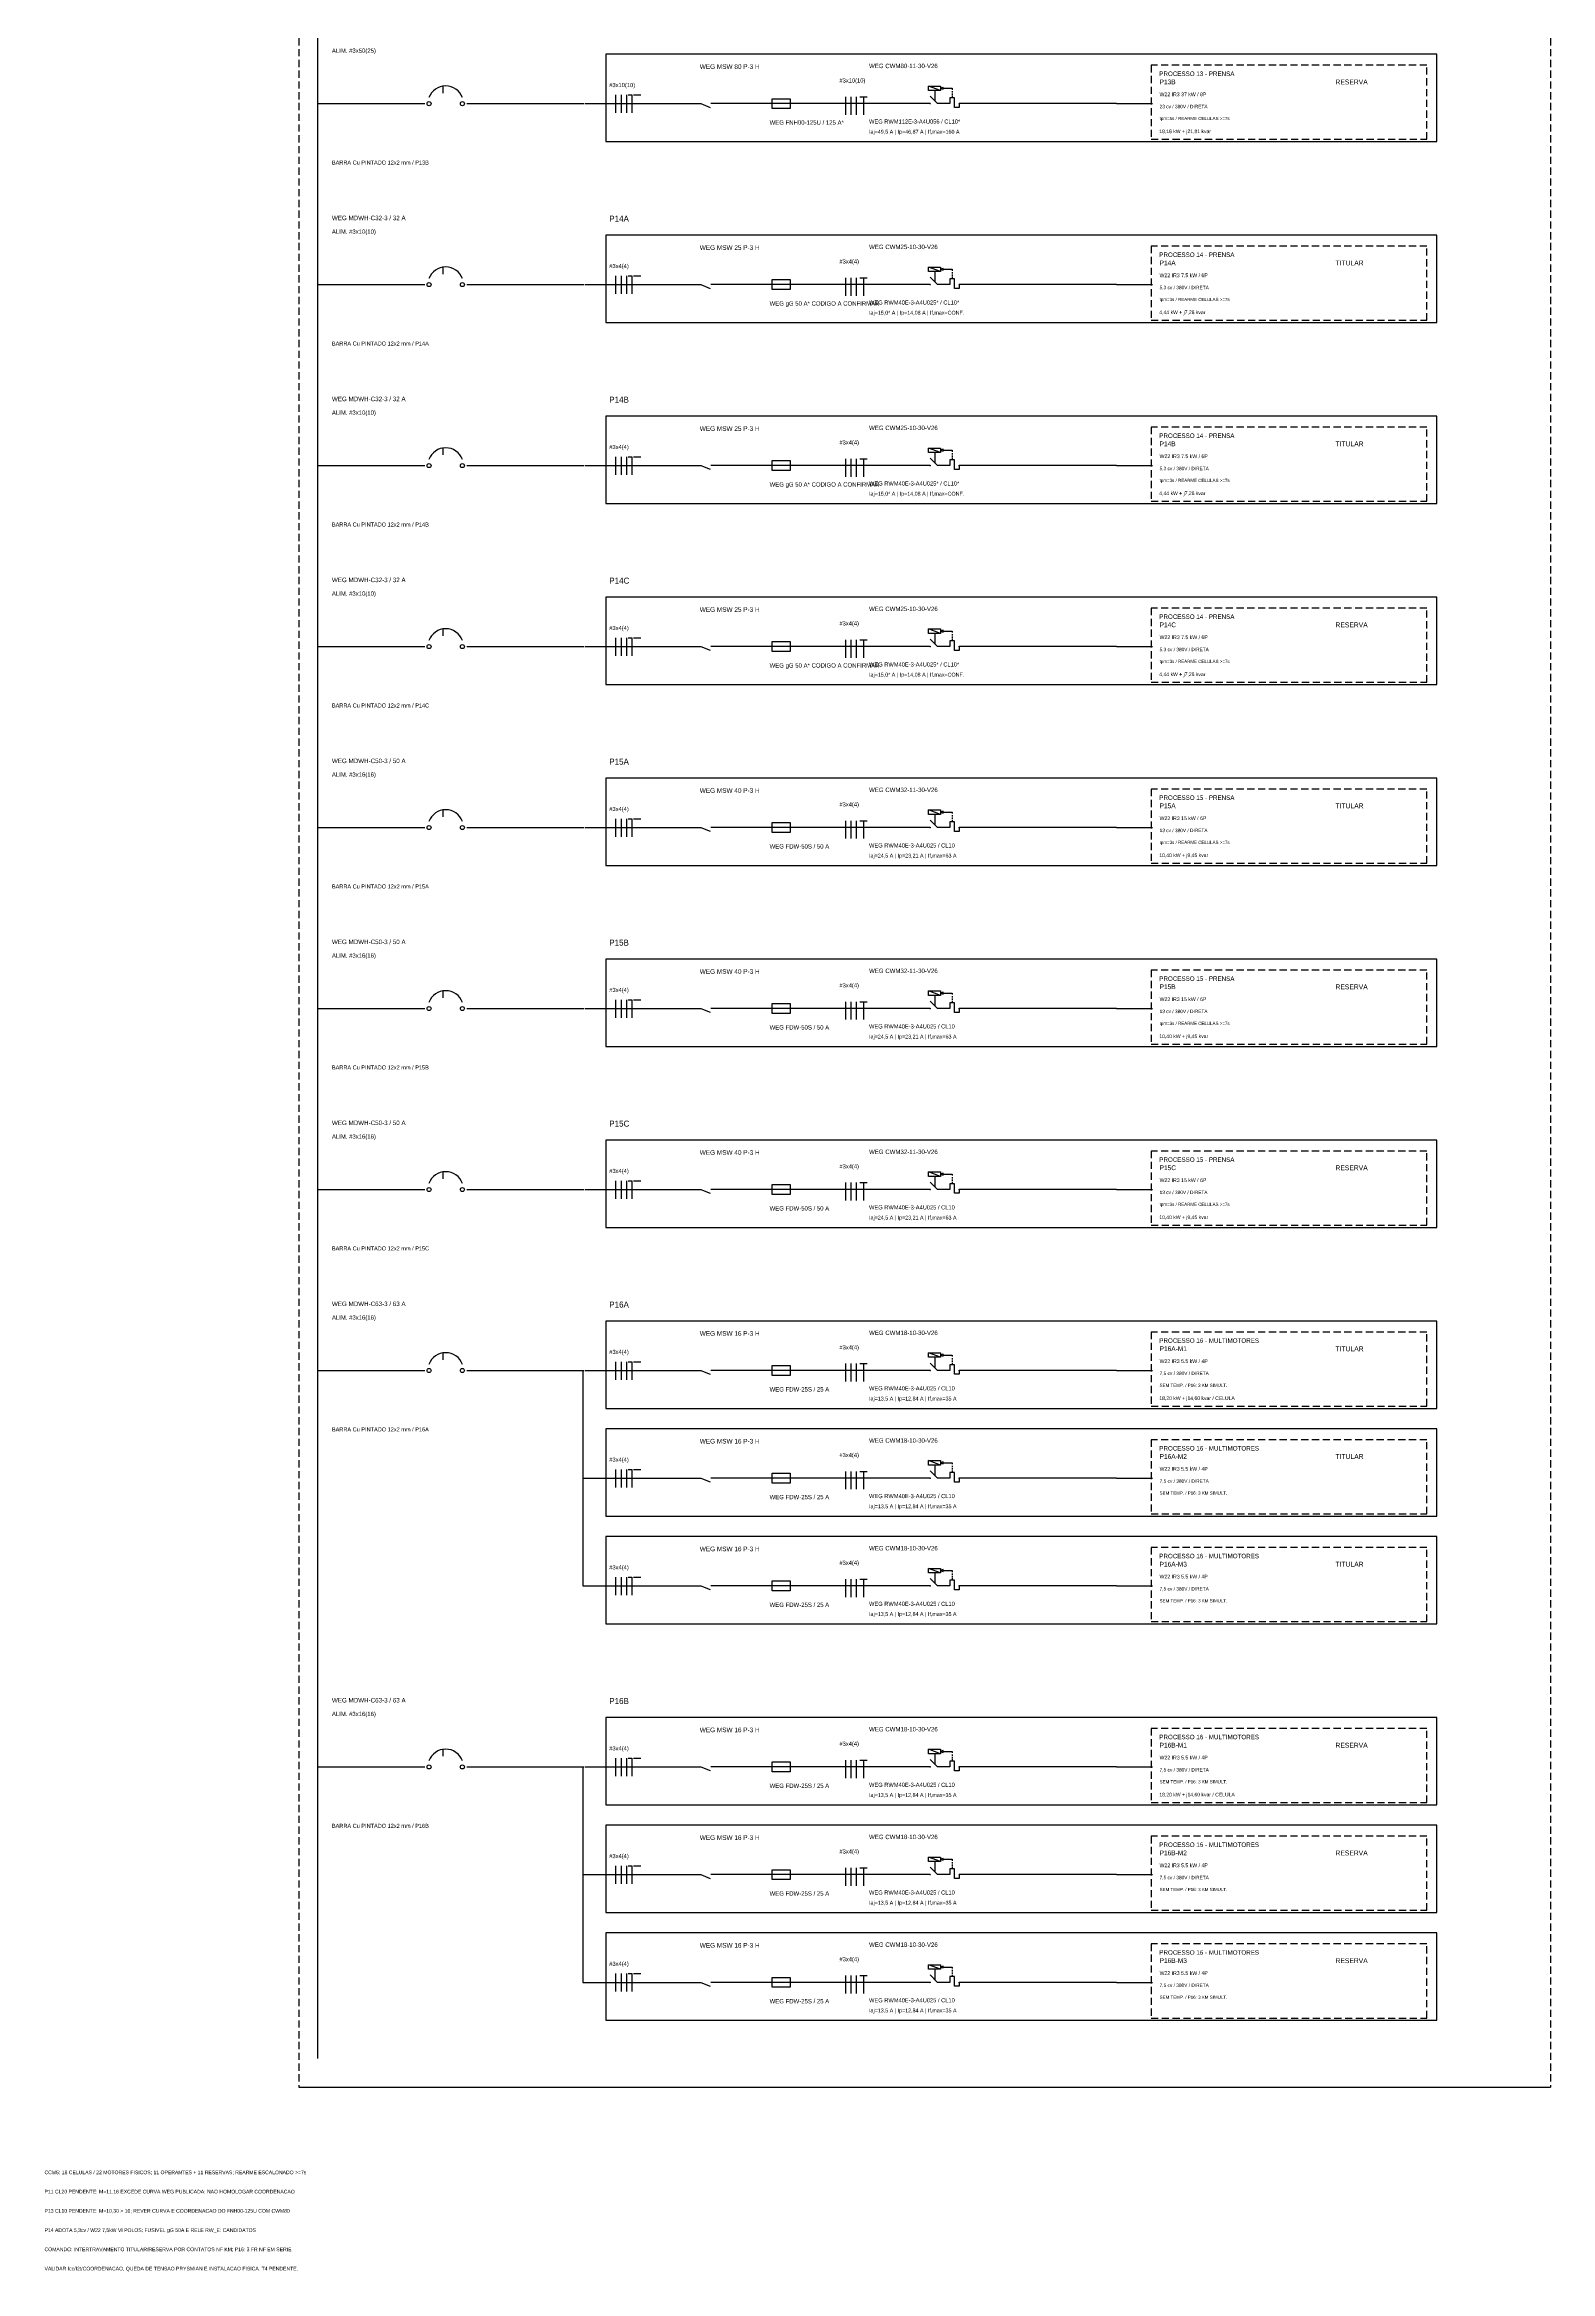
# Model space of a CAD drawing. Extents: x -543 to 641, y -146 to 322.
# Drawn here: x 93 to 145.4, y -145.6 to -68.1 of the extents above; entities that cross this region are included whole.
import ezdxf

# ---------------------------------------------------------------- set-up
doc = ezdxf.new("R2010")
doc.units = 0
doc.header["$MEASUREMENT"] = 0
doc.linetypes.add('HIDDEN', pattern=[0.375, 0.25, -0.125])
for name, color, linetype in [('_ELT_UNIFILAR_DETALHES', 1, 'Continuous'), ('_ELT_UNIFILAR_PROC_TEXTO', 1, 'Continuous'), ('ELET_TEXTO', 4, 'Continuous'), ('ELET_UNIFILAR_TEXTO', 4, 'Continuous'), ('ELT_UNIFILAR_DESENHO', 5, 'Continuous'), ('INF. UNIFILARES', 7, 'Continuous')]:
    doc.layers.add(name, color=color, linetype=linetype)

msp = doc.modelspace()

# ---------------------------------------------------------------- linework, layer by layer
at = {"layer": '_ELT_UNIFILAR_DETALHES', "linetype": 'HIDDEN'}
for p, q in [((141.102, -68.81), (131.502, -68.81)), ((131.502, -68.81), (131.502, -71.39)), ((141.102, -71.39), (141.102, -68.81)), ((131.502, -71.39), (141.102, -71.39)), ((141.102, -75.11), (131.502, -75.11)), ((131.502, -75.11), (131.502, -77.69)), ((141.102, -77.69), (141.102, -75.11)), ((131.502, -77.69), (141.102, -77.69)), ((141.102, -81.41), (131.502, -81.41)), ((131.502, -81.41), (131.502, -83.99)), ((141.102, -83.99), (141.102, -81.41)), ((131.502, -83.99), (141.102, -83.99)), ((141.102, -87.71), (131.502, -87.71)), ((131.502, -87.71), (131.502, -90.29)), ((141.102, -90.29), (141.102, -87.71)), ((131.502, -90.29), (141.102, -90.29)), ((141.102, -94.01), (131.502, -94.01)), ((131.502, -94.01), (131.502, -96.59)), ((141.102, -96.59), (141.102, -94.01)), ((131.502, -96.59), (141.102, -96.59)), ((141.102, -100.31), (131.502, -100.31)), ((131.502, -100.31), (131.502, -102.89)), ((141.102, -102.89), (141.102, -100.31)), ((131.502, -102.89), (141.102, -102.89)), ((141.102, -106.61), (131.502, -106.61)), ((131.502, -106.61), (131.502, -109.19)), ((141.102, -109.19), (141.102, -106.61)), ((131.502, -109.19), (141.102, -109.19)), ((141.102, -112.91), (131.502, -112.91)), ((131.502, -112.91), (131.502, -115.49)), ((141.102, -115.49), (141.102, -112.91)), ((131.502, -115.49), (141.102, -115.49)), ((141.102, -116.66), (131.502, -116.66)), ((131.502, -116.66), (131.502, -119.24)), ((141.102, -119.24), (141.102, -116.66)), ((131.502, -119.24), (141.102, -119.24)), ((141.102, -120.41), (131.502, -120.41)), ((131.502, -120.41), (131.502, -122.99)), ((141.102, -122.99), (141.102, -120.41)), ((131.502, -122.99), (141.102, -122.99)), ((141.102, -126.71), (131.502, -126.71)), ((131.502, -126.71), (131.502, -129.29)), ((141.102, -129.29), (141.102, -126.71)), ((131.502, -129.29), (141.102, -129.29)), ((141.102, -130.46), (131.502, -130.46)), ((131.502, -130.46), (131.502, -133.04)), ((141.102, -133.04), (141.102, -130.46)), ((131.502, -133.04), (141.102, -133.04)), ((141.102, -134.21), (131.502, -134.21)), ((131.502, -134.21), (131.502, -136.79)), ((141.102, -136.79), (141.102, -134.21)), ((131.502, -136.79), (141.102, -136.79))]:
    msp.add_line(p, q, dxfattribs=at)
at = {"layer": 'ELT_UNIFILAR_DESENHO', "linetype": 'HIDDEN'}
for p, q in [((101.85, -8.25), (101.85, -139.2)), ((145.4, -8.25), (145.4, -139.2))]:
    msp.add_line(p, q, dxfattribs=at)
at = {"layer": 'ELT_UNIFILAR_DESENHO'}
for p, q in [((102.5, -11.22), (102.5, -138.2)), ((106.87, -69.78), (106.87, -69.52)), ((124.18, -69.691), (123.759, -69.537)), ((123.98, -69.691), (123.98, -70.057)), ((124.268, -69.583), (124.18, -69.615)), ((124.18, -69.615), (124.268, -69.646)), ((124.268, -69.615), (124.268, -69.583)), ((124.268, -69.615), (124.585, -69.615)), ((124.268, -69.646), (124.268, -69.615)), ((124.585, -69.615), (124.585, -69.665)), ((124.585, -69.716), (124.585, -69.767)), ((102.5, -70.15), (106.23, -70.15)), ((107.69, -70.15), (111.77, -70.15)), ((111.802, -70.15), (115.838, -70.15)), ((112.872, -69.846), (112.872, -70.47)), ((113.06, -69.846), (113.06, -70.47)), ((113.247, -69.846), (113.247, -70.47)), ((113.312, -69.846), (113.436, -69.846)), ((113.436, -69.846), (113.436, -70.47)), ((113.498, -69.846), (113.748, -69.846)), ((123.812, -70.15), (116.179, -70.15)), ((120.872, -69.911), (120.872, -70.536)), ((121.059, -69.911), (121.059, -70.536)), ((121.246, -69.911), (121.246, -70.536)), ((121.37, -69.911), (121.62, -69.911)), ((121.495, -69.911), (121.495, -70.536)), ((124.076, -70.15), (123.812, -69.891)), ((124.506, -70.15), (124.076, -70.15)), ((124.669, -69.948), (124.506, -69.948)), ((124.506, -69.948), (124.506, -70.15)), ((124.585, -69.801), (124.585, -69.851)), ((124.585, -69.883), (124.585, -69.934)), ((124.669, -70.282), (124.669, -69.948)), ((124.831, -70.282), (124.669, -70.282)), ((130.295, -70.15), (124.831, -70.15)), ((124.831, -70.15), (124.831, -70.282)), ((130.295, -70.15), (131.552, -70.15)), ((106.87, -76.08), (106.87, -75.82)), ((124.18, -75.991), (123.759, -75.837)), ((124.268, -75.883), (124.18, -75.915)), ((124.18, -75.915), (124.268, -75.946)), ((124.268, -75.915), (124.268, -75.883)), ((124.268, -75.915), (124.585, -75.915)), ((124.268, -75.946), (124.268, -75.915)), ((124.585, -75.915), (124.585, -75.965)), ((102.5, -76.45), (106.23, -76.45)), ((107.69, -76.45), (111.77, -76.45)), ((111.802, -76.45), (115.838, -76.45)), ((112.872, -76.146), (112.872, -76.77)), ((113.06, -76.146), (113.06, -76.77)), ((113.247, -76.146), (113.247, -76.77)), ((113.312, -76.146), (113.436, -76.146)), ((113.436, -76.146), (113.436, -76.77)), ((113.498, -76.146), (113.748, -76.146)), ((123.812, -76.45), (116.179, -76.45)), ((120.872, -76.211), (120.872, -76.836)), ((121.059, -76.211), (121.059, -76.836)), ((121.246, -76.211), (121.246, -76.836)), ((121.37, -76.211), (121.62, -76.211)), ((121.495, -76.211), (121.495, -76.836)), ((124.076, -76.45), (123.812, -76.191)), ((123.98, -75.991), (123.98, -76.357)), ((124.506, -76.45), (124.076, -76.45)), ((124.669, -76.248), (124.506, -76.248)), ((124.506, -76.248), (124.506, -76.45)), ((124.585, -76.016), (124.585, -76.067)), ((124.585, -76.101), (124.585, -76.151)), ((124.585, -76.183), (124.585, -76.234)), ((124.669, -76.582), (124.669, -76.248)), ((124.831, -76.582), (124.669, -76.582)), ((130.295, -76.45), (124.831, -76.45)), ((124.831, -76.45), (124.831, -76.582)), ((130.295, -76.45), (131.552, -76.45)), ((106.87, -82.38), (106.87, -82.12)), ((124.18, -82.291), (123.759, -82.137)), ((102.5, -82.75), (106.23, -82.75)), ((107.69, -82.75), (111.77, -82.75)), ((111.802, -82.75), (115.838, -82.75)), ((112.872, -82.446), (112.872, -83.07)), ((113.06, -82.446), (113.06, -83.07)), ((113.247, -82.446), (113.247, -83.07)), ((113.312, -82.446), (113.436, -82.446)), ((113.436, -82.446), (113.436, -83.07)), ((113.498, -82.446), (113.748, -82.446)), ((123.812, -82.75), (116.179, -82.75)), ((120.872, -82.511), (120.872, -83.136)), ((121.059, -82.511), (121.059, -83.136)), ((121.246, -82.511), (121.246, -83.136)), ((121.37, -82.511), (121.62, -82.511)), ((121.495, -82.511), (121.495, -83.136)), ((124.076, -82.75), (123.812, -82.491)), ((123.98, -82.291), (123.98, -82.657)), ((124.506, -82.75), (124.076, -82.75)), ((124.268, -82.183), (124.18, -82.215)), ((124.18, -82.215), (124.268, -82.246)), ((124.268, -82.215), (124.268, -82.183)), ((124.268, -82.215), (124.585, -82.215)), ((124.268, -82.246), (124.268, -82.215)), ((124.669, -82.548), (124.506, -82.548)), ((124.506, -82.548), (124.506, -82.75)), ((124.585, -82.215), (124.585, -82.265)), ((124.585, -82.316), (124.585, -82.367)), ((124.585, -82.401), (124.585, -82.451)), ((124.585, -82.483), (124.585, -82.534)), ((124.669, -82.882), (124.669, -82.548)), ((124.831, -82.882), (124.669, -82.882)), ((130.295, -82.75), (124.831, -82.75)), ((124.831, -82.75), (124.831, -82.882)), ((130.295, -82.75), (131.552, -82.75)), ((102.5, -89.05), (106.23, -89.05)), ((106.87, -88.68), (106.87, -88.42)), ((107.69, -89.05), (111.77, -89.05)), ((111.802, -89.05), (115.838, -89.05)), ((112.872, -88.746), (112.872, -89.37)), ((113.06, -88.746), (113.06, -89.37)), ((113.247, -88.746), (113.247, -89.37)), ((113.312, -88.746), (113.436, -88.746)), ((113.436, -88.746), (113.436, -89.37)), ((113.498, -88.746), (113.748, -88.746)), ((123.812, -89.05), (116.179, -89.05)), ((120.872, -88.811), (120.872, -89.436)), ((121.059, -88.811), (121.059, -89.436)), ((121.246, -88.811), (121.246, -89.436)), ((121.37, -88.811), (121.62, -88.811)), ((121.495, -88.811), (121.495, -89.436)), ((124.18, -88.591), (123.759, -88.437)), ((124.076, -89.05), (123.812, -88.791)), ((123.98, -88.591), (123.98, -88.957)), ((124.506, -89.05), (124.076, -89.05)), ((124.268, -88.483), (124.18, -88.515)), ((124.18, -88.515), (124.268, -88.546)), ((124.268, -88.515), (124.268, -88.483)), ((124.268, -88.515), (124.585, -88.515)), ((124.268, -88.546), (124.268, -88.515)), ((124.669, -88.848), (124.506, -88.848)), ((124.506, -88.848), (124.506, -89.05)), ((124.585, -88.515), (124.585, -88.565)), ((124.585, -88.616), (124.585, -88.667)), ((124.585, -88.701), (124.585, -88.751)), ((124.585, -88.783), (124.585, -88.834)), ((124.669, -89.182), (124.669, -88.848)), ((130.295, -89.05), (124.831, -89.05)), ((124.831, -89.05), (124.831, -89.182)), ((130.295, -89.05), (131.552, -89.05)), ((124.831, -89.182), (124.669, -89.182)), ((102.5, -95.35), (106.23, -95.35)), ((106.87, -94.98), (106.87, -94.72)), ((107.69, -95.35), (111.77, -95.35)), ((111.802, -95.35), (115.838, -95.35)), ((112.872, -95.046), (112.872, -95.67)), ((113.06, -95.046), (113.06, -95.67)), ((113.247, -95.046), (113.247, -95.67)), ((113.312, -95.046), (113.436, -95.046)), ((113.436, -95.046), (113.436, -95.67)), ((113.498, -95.046), (113.748, -95.046)), ((123.812, -95.35), (116.179, -95.35)), ((120.872, -95.111), (120.872, -95.736)), ((121.059, -95.111), (121.059, -95.736)), ((121.246, -95.111), (121.246, -95.736)), ((121.37, -95.111), (121.62, -95.111)), ((121.495, -95.111), (121.495, -95.736)), ((124.18, -94.891), (123.759, -94.737)), ((124.076, -95.35), (123.812, -95.091)), ((123.98, -94.891), (123.98, -95.257)), ((124.506, -95.35), (124.076, -95.35)), ((124.268, -94.783), (124.18, -94.815)), ((124.18, -94.815), (124.268, -94.846)), ((124.268, -94.815), (124.268, -94.783)), ((124.268, -94.815), (124.585, -94.815)), ((124.268, -94.846), (124.268, -94.815)), ((124.669, -95.148), (124.506, -95.148)), ((124.506, -95.148), (124.506, -95.35)), ((124.585, -94.815), (124.585, -94.865)), ((124.585, -94.916), (124.585, -94.967)), ((124.585, -95.001), (124.585, -95.051)), ((124.585, -95.083), (124.585, -95.134)), ((124.669, -95.482), (124.669, -95.148)), ((130.295, -95.35), (124.831, -95.35)), ((124.831, -95.35), (124.831, -95.482)), ((130.295, -95.35), (131.552, -95.35)), ((124.831, -95.482), (124.669, -95.482)), ((106.87, -101.28), (106.87, -101.02)), ((112.872, -101.346), (112.872, -101.97)), ((113.06, -101.346), (113.06, -101.97)), ((113.247, -101.346), (113.247, -101.97)), ((113.312, -101.346), (113.436, -101.346)), ((113.436, -101.346), (113.436, -101.97)), ((113.498, -101.346), (113.748, -101.346)), ((120.872, -101.411), (120.872, -102.036)), ((121.059, -101.411), (121.059, -102.036)), ((121.246, -101.411), (121.246, -102.036)), ((121.37, -101.411), (121.62, -101.411)), ((121.495, -101.411), (121.495, -102.036)), ((124.18, -101.191), (123.759, -101.037)), ((124.076, -101.65), (123.812, -101.391)), ((123.98, -101.191), (123.98, -101.557)), ((124.268, -101.083), (124.18, -101.115)), ((124.18, -101.115), (124.268, -101.146)), ((124.268, -101.115), (124.268, -101.083)), ((124.268, -101.115), (124.585, -101.115)), ((124.268, -101.146), (124.268, -101.115)), ((124.669, -101.448), (124.506, -101.448)), ((124.506, -101.448), (124.506, -101.65)), ((124.585, -101.115), (124.585, -101.165)), ((124.585, -101.216), (124.585, -101.267)), ((124.585, -101.301), (124.585, -101.351)), ((124.585, -101.383), (124.585, -101.434)), ((124.669, -101.782), (124.669, -101.448)), ((102.5, -101.65), (106.23, -101.65)), ((107.69, -101.65), (111.77, -101.65)), ((111.802, -101.65), (115.838, -101.65)), ((123.812, -101.65), (116.179, -101.65)), ((124.506, -101.65), (124.076, -101.65)), ((124.831, -101.782), (124.669, -101.782)), ((130.295, -101.65), (124.831, -101.65)), ((124.831, -101.65), (124.831, -101.782)), ((130.295, -101.65), (131.552, -101.65)), ((106.87, -107.58), (106.87, -107.32)), ((112.872, -107.646), (112.872, -108.27)), ((113.06, -107.646), (113.06, -108.27)), ((113.247, -107.646), (113.247, -108.27)), ((113.312, -107.646), (113.436, -107.646)), ((113.436, -107.646), (113.436, -108.27)), ((113.498, -107.646), (113.748, -107.646)), ((120.872, -107.711), (120.872, -108.336)), ((121.059, -107.711), (121.059, -108.336)), ((121.246, -107.711), (121.246, -108.336)), ((121.37, -107.711), (121.62, -107.711)), ((121.495, -107.711), (121.495, -108.336)), ((124.18, -107.491), (123.759, -107.337)), ((124.076, -107.95), (123.812, -107.691)), ((123.98, -107.491), (123.98, -107.857)), ((124.268, -107.383), (124.18, -107.415)), ((124.18, -107.415), (124.268, -107.446)), ((124.268, -107.415), (124.268, -107.383)), ((124.268, -107.415), (124.585, -107.415)), ((124.268, -107.446), (124.268, -107.415)), ((124.669, -107.748), (124.506, -107.748)), ((124.506, -107.748), (124.506, -107.95)), ((124.585, -107.415), (124.585, -107.465)), ((124.585, -107.516), (124.585, -107.567)), ((124.585, -107.601), (124.585, -107.651)), ((124.585, -107.683), (124.585, -107.734)), ((124.669, -108.082), (124.669, -107.748)), ((102.5, -107.95), (106.23, -107.95)), ((107.69, -107.95), (111.77, -107.95)), ((111.802, -107.95), (115.838, -107.95)), ((123.812, -107.95), (116.179, -107.95)), ((124.506, -107.95), (124.076, -107.95)), ((124.831, -108.082), (124.669, -108.082)), ((130.295, -107.95), (124.831, -107.95)), ((124.831, -107.95), (124.831, -108.082)), ((130.295, -107.95), (131.552, -107.95)), ((106.87, -113.88), (106.87, -113.62)), ((112.872, -113.946), (112.872, -114.57)), ((113.06, -113.946), (113.06, -114.57)), ((113.247, -113.946), (113.247, -114.57)), ((113.312, -113.946), (113.436, -113.946)), ((113.436, -113.946), (113.436, -114.57)), ((113.498, -113.946), (113.748, -113.946)), ((124.18, -113.791), (123.759, -113.637)), ((123.98, -113.791), (123.98, -114.157)), ((124.268, -113.683), (124.18, -113.715)), ((124.18, -113.715), (124.268, -113.746)), ((124.268, -113.715), (124.268, -113.683)), ((124.268, -113.715), (124.585, -113.715)), ((124.268, -113.746), (124.268, -113.715)), ((124.585, -113.715), (124.585, -113.765)), ((124.585, -113.816), (124.585, -113.867)), ((124.585, -113.901), (124.585, -113.951)), ((102.5, -114.25), (106.23, -114.25)), ((107.69, -114.25), (111.77, -114.25)), ((111.73, -114.25), (111.73, -121.75)), ((111.802, -114.25), (115.838, -114.25)), ((123.812, -114.25), (116.179, -114.25)), ((120.872, -114.011), (120.872, -114.636)), ((121.059, -114.011), (121.059, -114.636)), ((121.246, -114.011), (121.246, -114.636)), ((121.37, -114.011), (121.62, -114.011)), ((121.495, -114.011), (121.495, -114.636)), ((124.076, -114.25), (123.812, -113.991)), ((124.506, -114.25), (124.076, -114.25)), ((124.669, -114.048), (124.506, -114.048)), ((124.506, -114.048), (124.506, -114.25)), ((124.585, -113.983), (124.585, -114.034)), ((124.669, -114.382), (124.669, -114.048)), ((124.831, -114.382), (124.669, -114.382)), ((130.295, -114.25), (124.831, -114.25)), ((124.831, -114.25), (124.831, -114.382)), ((130.295, -114.25), (131.552, -114.25)), ((112.872, -117.696), (112.872, -118.32)), ((113.06, -117.696), (113.06, -118.32)), ((113.247, -117.696), (113.247, -118.32)), ((113.312, -117.696), (113.436, -117.696)), ((113.436, -117.696), (113.436, -118.32)), ((113.498, -117.696), (113.748, -117.696)), ((120.872, -117.761), (120.872, -118.386)), ((121.059, -117.761), (121.059, -118.386)), ((121.246, -117.761), (121.246, -118.386)), ((121.37, -117.761), (121.62, -117.761)), ((121.495, -117.761), (121.495, -118.386)), ((124.18, -117.541), (123.759, -117.387)), ((124.076, -118), (123.812, -117.741)), ((123.98, -117.541), (123.98, -117.907)), ((124.268, -117.433), (124.18, -117.465)), ((124.18, -117.465), (124.268, -117.496)), ((124.268, -117.465), (124.268, -117.433)), ((124.268, -117.465), (124.585, -117.465)), ((124.268, -117.496), (124.268, -117.465)), ((124.669, -117.798), (124.506, -117.798)), ((124.506, -117.798), (124.506, -118)), ((124.585, -117.465), (124.585, -117.515)), ((124.585, -117.566), (124.585, -117.617)), ((124.585, -117.651), (124.585, -117.701)), ((124.585, -117.733), (124.585, -117.784)), ((124.669, -118.132), (124.669, -117.798)), ((111.73, -118), (112.55, -118)), ((111.802, -118), (115.838, -118)), ((123.812, -118), (116.179, -118)), ((124.506, -118), (124.076, -118)), ((124.831, -118.132), (124.669, -118.132)), ((130.295, -118), (124.831, -118)), ((124.831, -118), (124.831, -118.132)), ((130.295, -118), (131.552, -118)), ((112.872, -121.446), (112.872, -122.07)), ((113.06, -121.446), (113.06, -122.07)), ((113.247, -121.446), (113.247, -122.07)), ((113.312, -121.446), (113.436, -121.446)), ((113.436, -121.446), (113.436, -122.07)), ((113.498, -121.446), (113.748, -121.446)), ((120.872, -121.511), (120.872, -122.136)), ((121.059, -121.511), (121.059, -122.136)), ((121.246, -121.511), (121.246, -122.136)), ((121.37, -121.511), (121.62, -121.511)), ((121.495, -121.511), (121.495, -122.136)), ((124.18, -121.291), (123.759, -121.137)), ((124.076, -121.75), (123.812, -121.491)), ((123.98, -121.291), (123.98, -121.657)), ((124.268, -121.183), (124.18, -121.215)), ((124.18, -121.215), (124.268, -121.246)), ((124.268, -121.215), (124.268, -121.183)), ((124.268, -121.215), (124.585, -121.215)), ((124.268, -121.246), (124.268, -121.215)), ((124.669, -121.548), (124.506, -121.548)), ((124.506, -121.548), (124.506, -121.75)), ((124.585, -121.215), (124.585, -121.265)), ((124.585, -121.316), (124.585, -121.367)), ((124.585, -121.401), (124.585, -121.451)), ((124.585, -121.483), (124.585, -121.534)), ((124.669, -121.882), (124.669, -121.548)), ((111.73, -121.75), (112.55, -121.75)), ((111.802, -121.75), (115.838, -121.75)), ((123.812, -121.75), (116.179, -121.75)), ((124.506, -121.75), (124.076, -121.75)), ((124.831, -121.882), (124.669, -121.882)), ((130.295, -121.75), (124.831, -121.75)), ((124.831, -121.75), (124.831, -121.882)), ((130.295, -121.75), (131.552, -121.75)), ((106.87, -127.68), (106.87, -127.42)), ((112.872, -127.746), (112.872, -128.37)), ((113.06, -127.746), (113.06, -128.37)), ((113.247, -127.746), (113.247, -128.37)), ((113.312, -127.746), (113.436, -127.746)), ((113.436, -127.746), (113.436, -128.37)), ((113.498, -127.746), (113.748, -127.746)), ((120.872, -127.811), (120.872, -128.436)), ((121.059, -127.811), (121.059, -128.436)), ((121.246, -127.811), (121.246, -128.436)), ((121.37, -127.811), (121.62, -127.811)), ((121.495, -127.811), (121.495, -128.436)), ((124.18, -127.591), (123.759, -127.437)), ((124.076, -128.05), (123.812, -127.791)), ((123.98, -127.591), (123.98, -127.957)), ((124.268, -127.483), (124.18, -127.515)), ((124.18, -127.515), (124.268, -127.546)), ((124.268, -127.515), (124.268, -127.483)), ((124.268, -127.515), (124.585, -127.515)), ((124.268, -127.546), (124.268, -127.515)), ((124.669, -127.848), (124.506, -127.848)), ((124.506, -127.848), (124.506, -128.05)), ((124.585, -127.515), (124.585, -127.565)), ((124.585, -127.616), (124.585, -127.667)), ((124.585, -127.701), (124.585, -127.751)), ((124.585, -127.783), (124.585, -127.834)), ((124.669, -128.182), (124.669, -127.848)), ((102.5, -128.05), (106.23, -128.05)), ((107.69, -128.05), (111.77, -128.05)), ((111.73, -128.05), (111.73, -135.55)), ((111.802, -128.05), (115.838, -128.05)), ((123.812, -128.05), (116.179, -128.05)), ((124.506, -128.05), (124.076, -128.05)), ((124.831, -128.182), (124.669, -128.182)), ((130.295, -128.05), (124.831, -128.05)), ((124.831, -128.05), (124.831, -128.182)), ((130.295, -128.05), (131.552, -128.05)), ((112.872, -131.496), (112.872, -132.12)), ((113.06, -131.496), (113.06, -132.12)), ((113.247, -131.496), (113.247, -132.12)), ((113.312, -131.496), (113.436, -131.496)), ((113.436, -131.496), (113.436, -132.12)), ((113.498, -131.496), (113.748, -131.496)), ((120.872, -131.561), (120.872, -132.186)), ((121.059, -131.561), (121.059, -132.186)), ((121.246, -131.561), (121.246, -132.186)), ((121.37, -131.561), (121.62, -131.561)), ((121.495, -131.561), (121.495, -132.186)), ((124.18, -131.341), (123.759, -131.187)), ((124.076, -131.8), (123.812, -131.541)), ((123.98, -131.341), (123.98, -131.707)), ((124.268, -131.233), (124.18, -131.265)), ((124.18, -131.265), (124.268, -131.296)), ((124.268, -131.265), (124.268, -131.233)), ((124.268, -131.265), (124.585, -131.265)), ((124.268, -131.296), (124.268, -131.265)), ((124.669, -131.598), (124.506, -131.598)), ((124.506, -131.598), (124.506, -131.8)), ((124.585, -131.265), (124.585, -131.315)), ((124.585, -131.366), (124.585, -131.417)), ((124.585, -131.451), (124.585, -131.501)), ((124.585, -131.533), (124.585, -131.584)), ((124.669, -131.932), (124.669, -131.598)), ((111.73, -131.8), (112.55, -131.8)), ((111.802, -131.8), (115.838, -131.8)), ((123.812, -131.8), (116.179, -131.8)), ((124.506, -131.8), (124.076, -131.8)), ((124.831, -131.932), (124.669, -131.932)), ((130.295, -131.8), (124.831, -131.8)), ((124.831, -131.8), (124.831, -131.932)), ((130.295, -131.8), (131.552, -131.8)), ((111.73, -135.55), (112.55, -135.55)), ((111.802, -135.55), (115.838, -135.55)), ((112.872, -135.246), (112.872, -135.87)), ((113.06, -135.246), (113.06, -135.87)), ((113.247, -135.246), (113.247, -135.87)), ((113.312, -135.246), (113.436, -135.246)), ((113.436, -135.246), (113.436, -135.87)), ((113.498, -135.246), (113.748, -135.246)), ((123.812, -135.55), (116.179, -135.55)), ((120.872, -135.311), (120.872, -135.936)), ((121.059, -135.311), (121.059, -135.936)), ((121.246, -135.311), (121.246, -135.936)), ((121.37, -135.311), (121.62, -135.311)), ((121.495, -135.311), (121.495, -135.936)), ((124.18, -135.091), (123.759, -134.937)), ((124.076, -135.55), (123.812, -135.291)), ((123.98, -135.091), (123.98, -135.457)), ((124.506, -135.55), (124.076, -135.55)), ((124.268, -134.983), (124.18, -135.015)), ((124.18, -135.015), (124.268, -135.046)), ((124.268, -135.015), (124.268, -134.983)), ((124.268, -135.015), (124.585, -135.015)), ((124.268, -135.046), (124.268, -135.015)), ((124.669, -135.348), (124.506, -135.348)), ((124.506, -135.348), (124.506, -135.55)), ((124.585, -135.015), (124.585, -135.065)), ((124.585, -135.116), (124.585, -135.167)), ((124.585, -135.201), (124.585, -135.251)), ((124.585, -135.283), (124.585, -135.334)), ((124.669, -135.682), (124.669, -135.348)), ((130.295, -135.55), (124.831, -135.55)), ((124.831, -135.55), (124.831, -135.682)), ((130.295, -135.55), (131.552, -135.55)), ((124.831, -135.682), (124.669, -135.682))]:
    msp.add_line(p, q, dxfattribs=at)
at = {"layer": 'ELT_UNIFILAR_DESENHO', "linetype": 'Continuous'}
for p, q in [((115.838, -70.15), (116.159, -70.279)), ((115.838, -76.45), (116.159, -76.579)), ((115.838, -82.75), (116.159, -82.879)), ((115.838, -89.05), (116.159, -89.179)), ((115.838, -95.35), (116.159, -95.479)), ((115.838, -101.65), (116.159, -101.779)), ((115.838, -107.95), (116.159, -108.079)), ((115.838, -114.25), (116.159, -114.379)), ((115.838, -118), (116.159, -118.129)), ((115.838, -121.75), (116.159, -121.879)), ((115.838, -128.05), (116.159, -128.179)), ((115.838, -131.8), (116.159, -131.929)), ((115.838, -135.55), (116.159, -135.679))]:
    msp.add_line(p, q, dxfattribs=at)
at = {"layer": 'ELT_UNIFILAR_DESENHO'}
for points in [[(112.532, -71.47), (141.452, -71.47), (141.452, -68.43), (112.532, -68.43)], [(124.18, -69.691), (123.759, -69.691), (123.759, -69.537), (124.18, -69.537)], [(112.532, -77.77), (141.452, -77.77), (141.452, -74.73), (112.532, -74.73)], [(124.18, -75.991), (123.759, -75.991), (123.759, -75.837), (124.18, -75.837)], [(112.532, -84.07), (141.452, -84.07), (141.452, -81.03), (112.532, -81.03)], [(124.18, -82.291), (123.759, -82.291), (123.759, -82.137), (124.18, -82.137)], [(112.532, -90.37), (141.452, -90.37), (141.452, -87.33), (112.532, -87.33)], [(124.18, -88.591), (123.759, -88.591), (123.759, -88.437), (124.18, -88.437)], [(112.532, -96.67), (141.452, -96.67), (141.452, -93.63), (112.532, -93.63)], [(124.18, -94.891), (123.759, -94.891), (123.759, -94.737), (124.18, -94.737)], [(112.532, -102.97), (141.452, -102.97), (141.452, -99.93), (112.532, -99.93)], [(124.18, -101.191), (123.759, -101.191), (123.759, -101.037), (124.18, -101.037)], [(112.532, -109.27), (141.452, -109.27), (141.452, -106.23), (112.532, -106.23)], [(124.18, -107.491), (123.759, -107.491), (123.759, -107.337), (124.18, -107.337)], [(112.532, -115.57), (141.452, -115.57), (141.452, -112.53), (112.532, -112.53)], [(124.18, -113.791), (123.759, -113.791), (123.759, -113.637), (124.18, -113.637)], [(112.532, -119.32), (141.452, -119.32), (141.452, -116.28), (112.532, -116.28)], [(124.18, -117.541), (123.759, -117.541), (123.759, -117.387), (124.18, -117.387)], [(112.532, -123.07), (141.452, -123.07), (141.452, -120.03), (112.532, -120.03)], [(124.18, -121.291), (123.759, -121.291), (123.759, -121.137), (124.18, -121.137)], [(112.532, -129.37), (141.452, -129.37), (141.452, -126.33), (112.532, -126.33)], [(124.18, -127.591), (123.759, -127.591), (123.759, -127.437), (124.18, -127.437)], [(112.532, -133.12), (141.452, -133.12), (141.452, -130.08), (112.532, -130.08)], [(124.18, -131.341), (123.759, -131.341), (123.759, -131.187), (124.18, -131.187)], [(112.532, -136.87), (141.452, -136.87), (141.452, -133.83), (112.532, -133.83)], [(124.18, -135.091), (123.759, -135.091), (123.759, -134.937), (124.18, -134.937)]]:
    msp.add_lwpolyline(points, close=True, dxfattribs=at)
at = {"layer": 'ELT_UNIFILAR_DESENHO', "linetype": 'Continuous'}
for points in [[(118.315, -69.977), (118.946, -69.977), (118.946, -70.322), (118.315, -70.322)], [(118.315, -76.277), (118.946, -76.277), (118.946, -76.622), (118.315, -76.622)], [(118.315, -82.577), (118.946, -82.577), (118.946, -82.922), (118.315, -82.922)], [(118.315, -88.877), (118.946, -88.877), (118.946, -89.222), (118.315, -89.222)], [(118.315, -95.177), (118.946, -95.177), (118.946, -95.522), (118.315, -95.522)], [(118.315, -101.477), (118.946, -101.477), (118.946, -101.822), (118.315, -101.822)], [(118.315, -107.777), (118.946, -107.777), (118.946, -108.122), (118.315, -108.122)], [(118.315, -114.077), (118.946, -114.077), (118.946, -114.422), (118.315, -114.422)], [(118.315, -117.827), (118.946, -117.827), (118.946, -118.172), (118.315, -118.172)], [(118.315, -121.577), (118.946, -121.577), (118.946, -121.922), (118.315, -121.922)], [(118.315, -127.877), (118.946, -127.877), (118.946, -128.222), (118.315, -128.222)], [(118.315, -131.627), (118.946, -131.627), (118.946, -131.972), (118.315, -131.972)], [(118.315, -135.377), (118.946, -135.377), (118.946, -135.722), (118.315, -135.722)]]:
    msp.add_lwpolyline(points, close=True, dxfattribs=at)
at = {"layer": 'ELT_UNIFILAR_DESENHO'}
for centre in [(106.38, -70.15), (107.54, -70.15), (106.38, -76.45), (107.54, -76.45), (106.38, -82.75), (107.54, -82.75), (106.38, -89.05), (107.54, -89.05), (106.38, -95.35), (107.54, -95.35), (106.38, -101.65), (107.54, -101.65), (106.38, -107.95), (107.54, -107.95), (106.38, -114.25), (107.54, -114.25), (106.38, -128.05), (107.54, -128.05)]:
    msp.add_circle(centre, 0.07, dxfattribs=at)
at = {"layer": 'ELT_UNIFILAR_DESENHO', "linetype": 'Continuous'}
for centre in [(123.812, -70.15), (124.831, -70.15), (123.812, -76.45), (124.831, -76.45), (123.812, -82.75), (124.831, -82.75), (123.812, -89.05), (124.831, -89.05), (123.812, -95.35), (124.831, -95.35), (123.812, -101.65), (124.831, -101.65), (123.812, -107.95), (124.831, -107.95), (123.812, -114.25), (124.831, -114.25), (123.812, -118), (124.831, -118), (123.812, -121.75), (124.831, -121.75), (123.812, -128.05), (124.831, -128.05), (123.812, -131.8), (124.831, -131.8), (123.812, -135.55), (124.831, -135.55)]:
    msp.add_circle(centre, 0.0105, dxfattribs=at)
at = {"layer": 'ELT_UNIFILAR_DESENHO'}
for centre in [(106.96, -70.15), (106.96, -76.45), (106.96, -82.75), (106.96, -89.05), (106.96, -95.35), (106.96, -101.65), (106.96, -107.95), (106.96, -114.25), (106.96, -128.05)]:
    msp.add_arc(centre, 0.62, 20, 160, dxfattribs=at)
at = {"layer": 'INF. UNIFILARES'}
msp.add_line((101.85, -139.2), (145.4, -139.2), dxfattribs=at)

# ---------------------------------------------------------------- texts
at = {"layer": '_ELT_UNIFILAR_PROC_TEXTO', "attachment_point": 1}
for s, insert, char_height in [('PROCESSO 13 - PRENSA', (131.79, -69.03), 0.157), ('RESERVA', (137.92, -69.31), 0.17), ('18,16 kW + j21,81 kvar', (131.79, -71.05), 0.127), ('PROCESSO 14 - PRENSA', (131.79, -75.33), 0.157), ('TITULAR', (137.92, -75.61), 0.17), ('4,44 kW + j7,28 kvar', (131.79, -77.35), 0.127), ('PROCESSO 14 - PRENSA', (131.79, -81.63), 0.157), ('TITULAR', (137.92, -81.91), 0.17), ('4,44 kW + j7,28 kvar', (131.79, -83.65), 0.127), ('PROCESSO 14 - PRENSA', (131.79, -87.93), 0.157), ('RESERVA', (137.92, -88.21), 0.17), ('4,44 kW + j7,28 kvar', (131.79, -89.95), 0.127), ('PROCESSO 15 - PRENSA', (131.79, -94.23), 0.157), ('TITULAR', (137.92, -94.51), 0.17), ('10,40 kW + j9,45 kvar', (131.79, -96.25), 0.127), ('PROCESSO 15 - PRENSA', (131.79, -100.53), 0.157), ('RESERVA', (137.92, -100.81), 0.17), ('10,40 kW + j9,45 kvar', (131.79, -102.55), 0.127), ('PROCESSO 15 - PRENSA', (131.79, -106.83), 0.157), ('RESERVA', (137.92, -107.11), 0.17), ('10,40 kW + j9,45 kvar', (131.79, -108.85), 0.127), ('PROCESSO 16 - MULTIMOTORES', (131.79, -113.13), 0.157), ('TITULAR', (137.92, -113.41), 0.17), ('18,20 kW + j14,60 kvar / CELULA', (131.79, -115.15), 0.127), ('PROCESSO 16 - MULTIMOTORES', (131.79, -116.88), 0.157), ('TITULAR', (137.92, -117.16), 0.17), ('PROCESSO 16 - MULTIMOTORES', (131.79, -120.63), 0.157), ('TITULAR', (137.92, -120.91), 0.17), ('PROCESSO 16 - MULTIMOTORES', (131.79, -126.93), 0.157), ('RESERVA', (137.92, -127.21), 0.17), ('18,20 kW + j14,60 kvar / CELULA', (131.79, -128.95), 0.127), ('PROCESSO 16 - MULTIMOTORES', (131.79, -130.68), 0.157), ('RESERVA', (137.92, -130.96), 0.17), ('PROCESSO 16 - MULTIMOTORES', (131.79, -134.43), 0.157), ('RESERVA', (137.92, -134.71), 0.17)]:
    msp.add_mtext(s, dxfattribs=dict(at, insert=insert, char_height=char_height))
at = {"layer": 'ELET_TEXTO', "attachment_point": 1}
for s, insert, char_height in [('WEG CWM80-11-30-V26', (121.69, -68.76), 0.1534), ('WEG FNH00-125U / 125 A*', (118.23, -70.73), 0.151), ('WEG RWM112E-3-A4U056 / CL10*', (121.69, -70.7), 0.144), ('Iaj=49,5 A | Ip=46,87 A | If,max=160 A', (121.69, -71.06), 0.1345), ('WEG CWM25-10-30-V26', (121.69, -75.06), 0.1534), ('WEG gG 50 A* CODIGO A CONFIRMAR', (118.23, -77.03), 0.151), ('WEG RWM40E-3-A4U025* / CL10*', (121.69, -77), 0.144), ('Iaj=15,0* A | Ip=14,08 A | If,max=CONF.', (121.69, -77.36), 0.1345), ('WEG CWM25-10-30-V26', (121.69, -81.36), 0.1534), ('WEG gG 50 A* CODIGO A CONFIRMAR', (118.23, -83.33), 0.151), ('WEG RWM40E-3-A4U025* / CL10*', (121.69, -83.3), 0.144), ('Iaj=15,0* A | Ip=14,08 A | If,max=CONF.', (121.69, -83.66), 0.1345), ('WEG CWM25-10-30-V26', (121.69, -87.66), 0.1534), ('WEG gG 50 A* CODIGO A CONFIRMAR', (118.23, -89.63), 0.151), ('WEG RWM40E-3-A4U025* / CL10*', (121.69, -89.6), 0.144), ('Iaj=15,0* A | Ip=14,08 A | If,max=CONF.', (121.69, -89.96), 0.1345), ('WEG CWM32-11-30-V26', (121.69, -93.96), 0.1534), ('WEG FDW-50S / 50 A', (118.23, -95.93), 0.151), ('WEG RWM40E-3-A4U025 / CL10', (121.69, -95.9), 0.144), ('Iaj=24,5 A | Ip=23,21 A | If,max=63 A', (121.69, -96.26), 0.1345), ('WEG CWM32-11-30-V26', (121.69, -100.26), 0.1534), ('WEG FDW-50S / 50 A', (118.23, -102.23), 0.151), ('WEG RWM40E-3-A4U025 / CL10', (121.69, -102.2), 0.144), ('Iaj=24,5 A | Ip=23,21 A | If,max=63 A', (121.69, -102.56), 0.1345), ('WEG CWM32-11-30-V26', (121.69, -106.56), 0.1534), ('WEG FDW-50S / 50 A', (118.23, -108.53), 0.151), ('WEG RWM40E-3-A4U025 / CL10', (121.69, -108.5), 0.144), ('Iaj=24,5 A | Ip=23,21 A | If,max=63 A', (121.69, -108.86), 0.1345), ('WEG CWM18-10-30-V26', (121.69, -112.86), 0.1534), ('WEG FDW-25S / 25 A', (118.23, -114.83), 0.151), ('WEG RWM40E-3-A4U025 / CL10', (121.69, -114.8), 0.144), ('Iaj=13,5 A | Ip=12,84 A | If,max=35 A', (121.69, -115.16), 0.1345), ('WEG CWM18-10-30-V26', (121.69, -116.61), 0.1534), ('WEG FDW-25S / 25 A', (118.23, -118.58), 0.151), ('WEG RWM40E-3-A4U025 / CL10', (121.69, -118.55), 0.144), ('Iaj=13,5 A | Ip=12,84 A | If,max=35 A', (121.69, -118.91), 0.1345), ('WEG CWM18-10-30-V26', (121.69, -120.36), 0.1534), ('WEG FDW-25S / 25 A', (118.23, -122.33), 0.151), ('WEG RWM40E-3-A4U025 / CL10', (121.69, -122.3), 0.144), ('Iaj=13,5 A | Ip=12,84 A | If,max=35 A', (121.69, -122.66), 0.1345), ('WEG CWM18-10-30-V26', (121.69, -126.66), 0.1534), ('WEG FDW-25S / 25 A', (118.23, -128.63), 0.151), ('WEG RWM40E-3-A4U025 / CL10', (121.69, -128.6), 0.144), ('Iaj=13,5 A | Ip=12,84 A | If,max=35 A', (121.69, -128.96), 0.1345), ('WEG CWM18-10-30-V26', (121.69, -130.41), 0.1534), ('WEG FDW-25S / 25 A', (118.23, -132.38), 0.151), ('WEG RWM40E-3-A4U025 / CL10', (121.69, -132.35), 0.144), ('Iaj=13,5 A | Ip=12,84 A | If,max=35 A', (121.69, -132.71), 0.1345), ('WEG CWM18-10-30-V26', (121.69, -134.16), 0.1534), ('WEG FDW-25S / 25 A', (118.23, -136.13), 0.151), ('WEG RWM40E-3-A4U025 / CL10', (121.69, -136.1), 0.144), ('Iaj=13,5 A | Ip=12,84 A | If,max=35 A', (121.69, -136.46), 0.1345)]:
    msp.add_mtext(s, dxfattribs=dict(at, insert=insert, char_height=char_height))
at = {"layer": 'ELET_UNIFILAR_TEXTO', "attachment_point": 1}
for s, insert, char_height in [('ALIM. #3x50(25)', (103, -68.23), 0.1499), ('WEG MSW 80 P-3 H', (115.8, -68.78), 0.1617), ('#3x10(10)', (112.65, -69.43), 0.145), ('#3x10(10)', (120.66, -69.27), 0.145), ('W22 IR3 37 kW / 8P', (131.8, -69.76), 0.13), ('P13B', (131.8, -69.31), 0.165), ('23 cv / 380V / DIRETA', (131.8, -70.19), 0.12), ('tpm=5s / REARME CELULAS >=7s', (131.8, -70.61), 0.112), ('BARRA Cu PINTADO 12x2 mm / P13B', (103, -72.13), 0.1404), ('WEG MDWH-C32-3 / 32 A', (103, -74.05), 0.1569), ('P14A', (112.65, -74.05), 0.209), ('ALIM. #3x10(10)', (103, -74.53), 0.1499), ('WEG MSW 25 P-3 H', (115.8, -75.08), 0.1617), ('#3x4(4)', (112.65, -75.73), 0.145), ('#3x4(4)', (120.66, -75.57), 0.145), ('P14A', (131.8, -75.61), 0.165), ('W22 IR3 7.5 kW / 6P', (131.8, -76.06), 0.13), ('5,3 cv / 380V / DIRETA', (131.8, -76.49), 0.12), ('tpm=3s / REARME CELULAS >=7s', (131.8, -76.91), 0.112), ('BARRA Cu PINTADO 12x2 mm / P14A', (103, -78.43), 0.1404), ('WEG MDWH-C32-3 / 32 A', (103, -80.35), 0.1569), ('P14B', (112.65, -80.35), 0.209), ('ALIM. #3x10(10)', (103, -80.83), 0.1499), ('WEG MSW 25 P-3 H', (115.8, -81.38), 0.1617), ('#3x4(4)', (112.65, -82.03), 0.145), ('#3x4(4)', (120.66, -81.87), 0.145), ('P14B', (131.8, -81.91), 0.165), ('W22 IR3 7.5 kW / 6P', (131.8, -82.36), 0.13), ('5,3 cv / 380V / DIRETA', (131.8, -82.79), 0.12), ('tpm=3s / REARME CELULAS >=7s', (131.8, -83.21), 0.112), ('BARRA Cu PINTADO 12x2 mm / P14B', (103, -84.73), 0.1404), ('WEG MDWH-C32-3 / 32 A', (103, -86.65), 0.1569), ('P14C', (112.65, -86.65), 0.209), ('ALIM. #3x10(10)', (103, -87.13), 0.1499), ('#3x4(4)', (112.65, -88.33), 0.145), ('WEG MSW 25 P-3 H', (115.8, -87.68), 0.1617), ('#3x4(4)', (120.66, -88.17), 0.145), ('P14C', (131.8, -88.21), 0.165), ('W22 IR3 7.5 kW / 6P', (131.8, -88.66), 0.13), ('5,3 cv / 380V / DIRETA', (131.8, -89.09), 0.12), ('tpm=3s / REARME CELULAS >=7s', (131.8, -89.51), 0.112), ('BARRA Cu PINTADO 12x2 mm / P14C', (103, -91.03), 0.1404), ('WEG MDWH-C50-3 / 50 A', (103, -92.95), 0.1569), ('P15A', (112.65, -92.95), 0.209), ('ALIM. #3x16(16)', (103, -93.43), 0.1499), ('WEG MSW 40 P-3 H', (115.8, -93.98), 0.1617), ('#3x4(4)', (120.66, -94.47), 0.145), ('P15A', (131.8, -94.51), 0.165), ('#3x4(4)', (112.65, -94.63), 0.145), ('W22 IR3 15 kW / 6P', (131.8, -94.96), 0.13), ('tpm=3s / REARME CELULAS >=7s', (131.8, -95.81), 0.112), ('13 cv / 380V / DIRETA', (131.8, -95.39), 0.12), ('BARRA Cu PINTADO 12x2 mm / P15A', (103, -97.33), 0.1404), ('ALIM. #3x16(16)', (103, -99.73), 0.1499), ('WEG MDWH-C50-3 / 50 A', (103, -99.25), 0.1569), ('P15B', (112.65, -99.25), 0.209), ('WEG MSW 40 P-3 H', (115.8, -100.28), 0.1617), ('#3x4(4)', (120.66, -100.77), 0.145), ('#3x4(4)', (112.65, -100.93), 0.145), ('W22 IR3 15 kW / 6P', (131.8, -101.26), 0.13), ('P15B', (131.8, -100.81), 0.165), ('tpm=3s / REARME CELULAS >=7s', (131.8, -102.11), 0.112), ('13 cv / 380V / DIRETA', (131.8, -101.69), 0.12), ('BARRA Cu PINTADO 12x2 mm / P15B', (103, -103.63), 0.1404), ('ALIM. #3x16(16)', (103, -106.03), 0.1499), ('WEG MDWH-C50-3 / 50 A', (103, -105.55), 0.1569), ('P15C', (112.65, -105.55), 0.209), ('WEG MSW 40 P-3 H', (115.8, -106.58), 0.1617), ('#3x4(4)', (112.65, -107.23), 0.145), ('#3x4(4)', (120.66, -107.07), 0.145), ('W22 IR3 15 kW / 6P', (131.8, -107.56), 0.13), ('P15C', (131.8, -107.11), 0.165), ('tpm=3s / REARME CELULAS >=7s', (131.8, -108.41), 0.112), ('13 cv / 380V / DIRETA', (131.8, -107.99), 0.12), ('BARRA Cu PINTADO 12x2 mm / P15C', (103, -109.93), 0.1404), ('ALIM. #3x16(16)', (103, -112.33), 0.1499), ('WEG MDWH-C63-3 / 63 A', (103, -111.85), 0.1569), ('P16A', (112.65, -111.85), 0.209), ('WEG MSW 16 P-3 H', (115.8, -112.88), 0.1617), ('#3x4(4)', (112.65, -113.53), 0.145), ('#3x4(4)', (120.66, -113.37), 0.145), ('W22 IR3 5.5 kW / 4P', (131.8, -113.86), 0.13), ('P16A-M1', (131.8, -113.41), 0.165), ('SEM TEMP. / P16: 3 KM SIMULT.', (131.8, -114.71), 0.112), ('7,5 cv / 380V / DIRETA', (131.8, -114.29), 0.12), ('BARRA Cu PINTADO 12x2 mm / P16A', (103, -116.23), 0.1404), ('WEG MSW 16 P-3 H', (115.8, -116.63), 0.1617), ('#3x4(4)', (112.65, -117.28), 0.145), ('#3x4(4)', (120.66, -117.12), 0.145), ('W22 IR3 5.5 kW / 4P', (131.8, -117.61), 0.13), ('P16A-M2', (131.8, -117.16), 0.165), ('SEM TEMP. / P16: 3 KM SIMULT.', (131.8, -118.46), 0.112), ('7,5 cv / 380V / DIRETA', (131.8, -118.04), 0.12), ('WEG MSW 16 P-3 H', (115.8, -120.38), 0.1617), ('#3x4(4)', (120.66, -120.87), 0.145), ('P16A-M3', (131.8, -120.91), 0.165), ('#3x4(4)', (112.65, -121.03), 0.145), ('W22 IR3 5.5 kW / 4P', (131.8, -121.36), 0.13), ('SEM TEMP. / P16: 3 KM SIMULT.', (131.8, -122.21), 0.112), ('7,5 cv / 380V / DIRETA', (131.8, -121.79), 0.12), ('ALIM. #3x16(16)', (103, -126.13), 0.1499), ('WEG MDWH-C63-3 / 63 A', (103, -125.65), 0.1569), ('P16B', (112.65, -125.65), 0.209), ('WEG MSW 16 P-3 H', (115.8, -126.68), 0.1617), ('#3x4(4)', (112.65, -127.33), 0.145), ('#3x4(4)', (120.66, -127.17), 0.145), ('W22 IR3 5.5 kW / 4P', (131.8, -127.66), 0.13), ('P16B-M1', (131.8, -127.21), 0.165), ('SEM TEMP. / P16: 3 KM SIMULT.', (131.8, -128.51), 0.112), ('7,5 cv / 380V / DIRETA', (131.8, -128.09), 0.12), ('BARRA Cu PINTADO 12x2 mm / P16B', (103, -130.03), 0.1404), ('WEG MSW 16 P-3 H', (115.8, -130.43), 0.1617), ('#3x4(4)', (120.66, -130.92), 0.145), ('P16B-M2', (131.8, -130.96), 0.165), ('#3x4(4)', (112.65, -131.08), 0.145), ('W22 IR3 5.5 kW / 4P', (131.8, -131.41), 0.13), ('SEM TEMP. / P16: 3 KM SIMULT.', (131.8, -132.26), 0.112), ('7,5 cv / 380V / DIRETA', (131.8, -131.84), 0.12), ('#3x4(4)', (112.65, -134.83), 0.145), ('WEG MSW 16 P-3 H', (115.8, -134.18), 0.1617), ('#3x4(4)', (120.66, -134.67), 0.145), ('P16B-M3', (131.8, -134.71), 0.165), ('W22 IR3 5.5 kW / 4P', (131.8, -135.16), 0.13), ('7,5 cv / 380V / DIRETA', (131.8, -135.59), 0.12), ('SEM TEMP. / P16: 3 KM SIMULT.', (131.8, -136.01), 0.112), ('CCM5: 18 CELULAS / 22 MOTORES FISICOS; 11 OPERANTES + 11 RESERVAS; REARME ESCALONADO >=7s', (93, -142.1), 0.128), ('P11 CL20 PENDENTE: M=11,16 EXCEDE CURVA WEG PUBLICADA; NAO HOMOLOGAR COORDENACAO', (93, -142.77), 0.128), ('P13 CL10 PENDENTE: M=10,30 > 10; REVER CURVA E COORDENACAO DO FNH00-125U COM CWM80', (93, -143.44), 0.128), ('P14 ADOTA 5,3cv / W22 7,5kW VI POLOS; FUSIVEL gG 50A E RELE RW_E: CANDIDATOS', (93, -144.11), 0.128), ('COMANDO: INTERTRAVAMENTO TITULAR/RESERVA POR CONTATOS NF KM; P16: 3 FR NF EM SERIE', (93, -144.78), 0.128), ('VALIDAR Icc/I2t/COORDENACAO, QUEDA DE TENSAO PRYSMIAN E INSTALACAO FISICA. T4 PENDENTE.', (93, -145.45), 0.128)]:
    msp.add_mtext(s, dxfattribs=dict(at, insert=insert, char_height=char_height))

doc.saveas('drawing.dxf')
